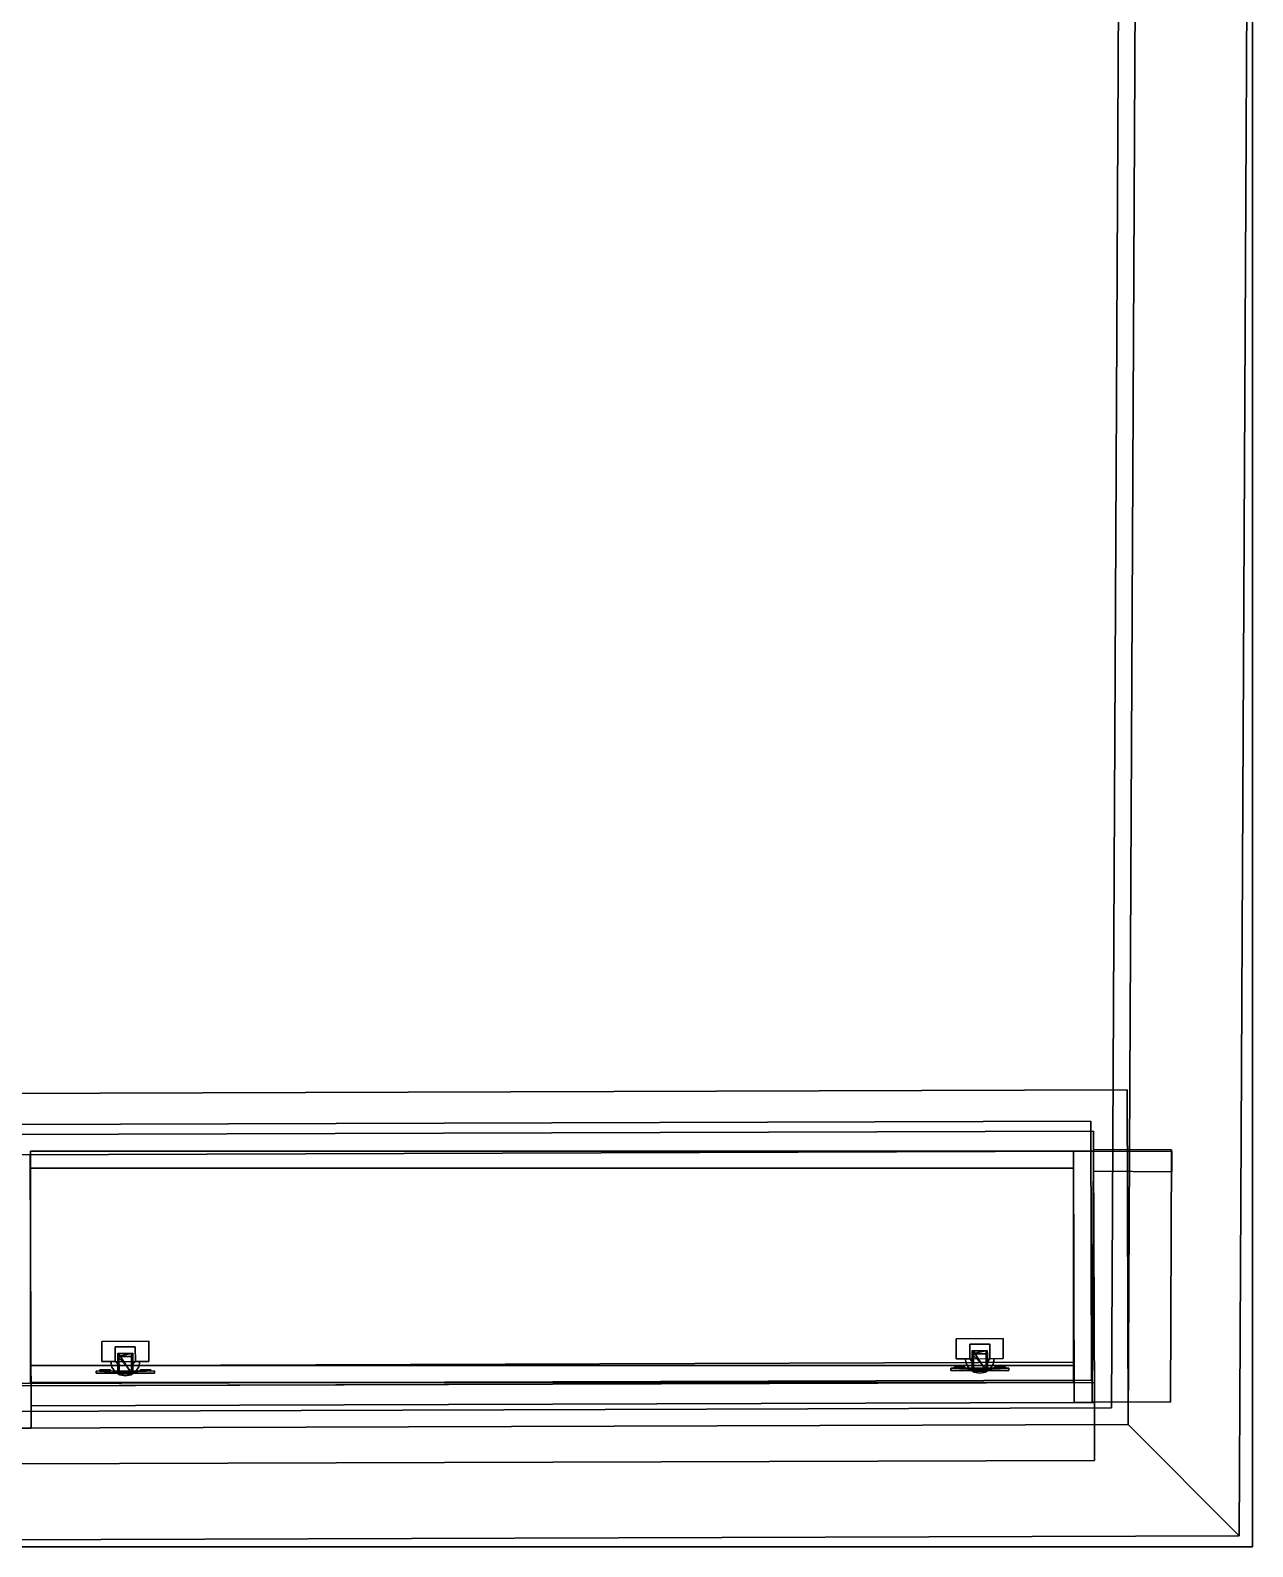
# Model space of a CAD drawing. Extents: x 0 to 2992, y -2739 to 0.
# Drawn here: x 1898 to 2992, y -2716 to -1358 of the extents above; entities that cross this region are included whole.
import ezdxf

# ---------------------------------------------------------------- set-up
doc = ezdxf.new("R2010")
doc.units = 0
for name, color, linetype in [('LAYER0', 7, 'CONTINUOUS'), ('LAYER10', 253, 'CONTINUOUS'), ('LAYER11', 45, 'CONTINUOUS'), ('LAYER2', 7, 'CONTINUOUS'), ('LAYER3', 45, 'CONTINUOUS'), ('LAYER368', 45, 'CONTINUOUS'), ('LAYER369', 45, 'CONTINUOUS'), ('LAYER370', 45, 'CONTINUOUS'), ('LAYER371', 45, 'CONTINUOUS'), ('LAYER372', 45, 'CONTINUOUS'), ('LAYER373', 7, 'CONTINUOUS'), ('LAYER374', 7, 'CONTINUOUS'), ('LAYER375', 7, 'CONTINUOUS'), ('LAYER4', 45, 'CONTINUOUS'), ('LAYER5', 45, 'CONTINUOUS'), ('LAYER6', 45, 'CONTINUOUS'), ('LAYER7', 28, 'CONTINUOUS'), ('LAYER8', 253, 'CONTINUOUS'), ('LAYER83', 7, 'CONTINUOUS'), ('LAYER87', 7, 'CONTINUOUS'), ('LAYER9', 28, 'CONTINUOUS')]:
    doc.layers.add(name, color=color, linetype=linetype)

msp = doc.modelspace()

# ---------------------------------------------------------------- linework, layer by layer
at = {"layer": 'LAYER0', "invisible_edges": 1}
for points in [[(2992.49, 0), (0, -2716.32), (0, 0), (2992.49, 0)], [(2992.49, -2716.32, 5), (0, 0, 5), (0, -2716.32, 5), (2992.49, -2716.32, 5)], [(0, 0, 5), (2992.49, -2716.32, 5), (2992.49, 0, 5), (0, 0, 5)], [(0, -2716.32), (2992.49, 0), (2992.49, -2716.32), (0, -2716.32)], [(2992.49, 0), (2992.49, -2716.32, 5), (2992.49, -2716.32), (2992.49, 0)], [(2992.49, -2716.32, 5), (2992.49, 0), (2992.49, 0, 5), (2992.49, -2716.32, 5)], [(2992.49, -2716.32, 5), (0, -2716.32), (2992.49, -2716.32), (2992.49, -2716.32, 5)], [(0, -2716.32), (2992.49, -2716.32, 5), (0, -2716.32, 5), (0, -2716.32)]]:
    msp.add_3dface(points, dxfattribs=at)
at = {"layer": 'LAYER10'}
for points in [[(2741.369, -2540.579, 791.8652), (2754.934, -2540.535, 791.8652), (2741.378, -2543.563, 772.4998), (2741.369, -2540.579, 791.8652)], [(2741.391, -2547.542, 791.8652), (2741.369, -2540.579, 791.8652), (2741.401, -2550.526, 772.4998), (2741.391, -2547.542, 791.8652)], [(2741.401, -2550.526, 772.4998), (2741.369, -2540.579, 791.8652), (2741.378, -2543.563, 772.4998), (2741.401, -2550.526, 772.4998)], [(2741.378, -2543.563, 772.4998), (2754.934, -2540.535, 791.8652), (2754.943, -2543.52, 772.4998), (2741.378, -2543.563, 772.4998)], [(2754.991, -2558.441, 720.4998), (2741.378, -2543.563, 720.4998), (2754.943, -2543.52, 720.4998), (2754.991, -2558.441, 720.4998)], [(2741.378, -2543.563, 772.4998), (2754.943, -2543.52, 772.4998), (2741.378, -2543.563, 720.4998), (2741.378, -2543.563, 772.4998)], [(2741.378, -2543.563, 720.4998), (2754.943, -2543.52, 772.4998), (2754.943, -2543.52, 720.4998), (2741.378, -2543.563, 720.4998)], [(2741.427, -2558.485, 772.4998), (2741.378, -2543.563, 772.4998), (2741.427, -2558.485, 720.4998), (2741.427, -2558.485, 772.4998)], [(2741.427, -2558.485, 720.4998), (2741.378, -2543.563, 772.4998), (2741.378, -2543.563, 720.4998), (2741.427, -2558.485, 720.4998)], [(2741.427, -2558.485, 720.4998), (2741.378, -2543.563, 720.4998), (2754.991, -2558.441, 720.4998), (2741.427, -2558.485, 720.4998)], [(2742.501, -2541.299, 791.4554), (2753.863, -2559.035, 797.4998), (2753.806, -2541.262, 791.4554), (2742.501, -2541.299, 791.4554)], [(2742.506, -2542.789, 789.0752), (2742.559, -2559.072, 797.4998), (2742.501, -2541.299, 791.4554), (2742.506, -2542.789, 789.0752)], [(2742.559, -2559.072, 797.4998), (2753.863, -2559.035, 797.4998), (2742.501, -2541.299, 791.4554), (2742.559, -2559.072, 797.4998)], [(2742.56, -2559.563, 796.9224), (2742.559, -2559.072, 797.4998), (2742.506, -2542.789, 789.0752), (2742.56, -2559.563, 796.9224)], [(2753.81, -2542.753, 789.0752), (2753.806, -2541.262, 791.4554), (2753.865, -2559.526, 796.9224), (2753.81, -2542.753, 789.0752)], [(2753.865, -2559.526, 796.9224), (2753.806, -2541.262, 791.4554), (2753.863, -2559.035, 797.4998), (2753.865, -2559.526, 796.9224)], [(2754.956, -2547.499, 791.8652), (2754.943, -2543.52, 772.4998), (2754.934, -2540.535, 791.8652), (2754.956, -2547.499, 791.8652)], [(2754.991, -2558.441, 720.4998), (2754.943, -2543.52, 720.4998), (2754.991, -2558.441, 772.4998), (2754.991, -2558.441, 720.4998)], [(2754.991, -2558.441, 772.4998), (2754.943, -2543.52, 720.4998), (2754.943, -2543.52, 772.4998), (2754.991, -2558.441, 772.4998)], [(2754.966, -2550.483, 772.4998), (2754.943, -2543.52, 772.4998), (2754.956, -2547.499, 791.8652), (2754.966, -2550.483, 772.4998)], [(2774.202, -2556.389, 740.4998), (2722.209, -2558.546, 740.4998), (2722.203, -2556.557, 740.4998), (2774.202, -2556.389, 740.4998)], [(2722.209, -2558.546, 755.4998), (2774.202, -2556.389, 755.4998), (2722.203, -2556.557, 755.4998), (2722.209, -2558.546, 755.4998)], [(2722.203, -2556.557, 755.4998), (2774.202, -2556.389, 755.4998), (2774.202, -2556.389, 740.4998), (2722.203, -2556.557, 755.4998)], [(2722.203, -2556.557, 755.4998), (2774.202, -2556.389, 740.4998), (2722.203, -2556.557, 740.4998), (2722.203, -2556.557, 755.4998)], [(2722.203, -2556.557, 740.4998), (2722.209, -2558.546, 740.4998), (2722.209, -2558.546, 755.4998), (2722.203, -2556.557, 740.4998)], [(2722.203, -2556.557, 740.4998), (2722.209, -2558.546, 755.4998), (2722.203, -2556.557, 755.4998), (2722.203, -2556.557, 740.4998)], [(2774.202, -2556.389, 740.4998), (2774.209, -2558.379, 740.4998), (2722.209, -2558.546, 740.4998), (2774.202, -2556.389, 740.4998)], [(2722.209, -2558.546, 755.4998), (2774.209, -2558.379, 755.4998), (2774.202, -2556.389, 755.4998), (2722.209, -2558.546, 755.4998)], [(2730.113, -2555.537, 752.2424), (2725.316, -2555.552, 747.9998), (2730.116, -2556.531, 752.2424), (2730.113, -2555.537, 752.2424)], [(2725.316, -2555.552, 747.9998), (2730.113, -2555.537, 743.7572), (2725.32, -2556.547, 747.9998), (2725.316, -2555.552, 747.9998)], [(2730.113, -2555.537, 752.2424), (2730.113, -2555.537, 743.7572), (2725.316, -2555.552, 747.9998), (2730.113, -2555.537, 752.2424)], [(2730.116, -2556.531, 752.2424), (2725.316, -2555.552, 747.9998), (2725.32, -2556.547, 747.9998), (2730.116, -2556.531, 752.2424)], [(2725.32, -2556.547, 747.9998), (2730.113, -2555.537, 743.7572), (2730.116, -2556.531, 743.7572), (2725.32, -2556.547, 747.9998)], [(2734.912, -2556.516, 747.9998), (2730.116, -2556.531, 743.7572), (2725.32, -2556.547, 747.9998), (2734.912, -2556.516, 747.9998)], [(2734.912, -2556.516, 747.9998), (2725.32, -2556.547, 747.9998), (2730.116, -2556.531, 752.2424), (2734.912, -2556.516, 747.9998)], [(2730.113, -2555.537, 743.7572), (2734.908, -2555.521, 747.9998), (2730.116, -2556.531, 743.7572), (2730.113, -2555.537, 743.7572)], [(2730.116, -2556.531, 752.2424), (2734.908, -2555.521, 747.9998), (2730.113, -2555.537, 752.2424), (2730.116, -2556.531, 752.2424)], [(2734.908, -2555.521, 747.9998), (2730.113, -2555.537, 743.7572), (2730.113, -2555.537, 752.2424), (2734.908, -2555.521, 747.9998)], [(2730.116, -2556.531, 743.7572), (2734.908, -2555.521, 747.9998), (2734.912, -2556.516, 747.9998), (2730.116, -2556.531, 743.7572)], [(2734.912, -2556.516, 747.9998), (2734.908, -2555.521, 747.9998), (2730.116, -2556.531, 752.2424), (2734.912, -2556.516, 747.9998)], [(2766.286, -2555.42, 752.2424), (2761.49, -2555.436, 747.9998), (2766.29, -2556.415, 752.2424), (2766.286, -2555.42, 752.2424)], [(2761.49, -2555.436, 747.9998), (2766.286, -2555.42, 743.7572), (2761.493, -2556.43, 747.9998), (2761.49, -2555.436, 747.9998)], [(2766.286, -2555.42, 752.2424), (2766.286, -2555.42, 743.7572), (2761.49, -2555.436, 747.9998), (2766.286, -2555.42, 752.2424)], [(2766.29, -2556.415, 752.2424), (2761.49, -2555.436, 747.9998), (2761.493, -2556.43, 747.9998), (2766.29, -2556.415, 752.2424)], [(2761.493, -2556.43, 747.9998), (2766.286, -2555.42, 743.7572), (2766.29, -2556.415, 743.7572), (2761.493, -2556.43, 747.9998)], [(2771.085, -2556.399, 747.9998), (2766.29, -2556.415, 743.7572), (2761.493, -2556.43, 747.9998), (2771.085, -2556.399, 747.9998)], [(2771.085, -2556.399, 747.9998), (2761.493, -2556.43, 747.9998), (2766.29, -2556.415, 752.2424), (2771.085, -2556.399, 747.9998)], [(2766.286, -2555.42, 743.7572), (2771.082, -2555.405, 747.9998), (2766.29, -2556.415, 743.7572), (2766.286, -2555.42, 743.7572)], [(2766.29, -2556.415, 752.2424), (2771.082, -2555.405, 747.9998), (2766.286, -2555.42, 752.2424), (2766.29, -2556.415, 752.2424)], [(2771.082, -2555.405, 747.9998), (2766.286, -2555.42, 743.7572), (2766.286, -2555.42, 752.2424), (2771.082, -2555.405, 747.9998)], [(2766.29, -2556.415, 743.7572), (2771.082, -2555.405, 747.9998), (2771.085, -2556.399, 747.9998), (2766.29, -2556.415, 743.7572)], [(2771.085, -2556.399, 747.9998), (2771.082, -2555.405, 747.9998), (2766.29, -2556.415, 752.2424), (2771.085, -2556.399, 747.9998)], [(2774.202, -2556.389, 755.4998), (2774.209, -2558.379, 755.4998), (2774.209, -2558.379, 740.4998), (2774.202, -2556.389, 755.4998)], [(2774.202, -2556.389, 755.4998), (2774.209, -2558.379, 740.4998), (2774.202, -2556.389, 740.4998), (2774.202, -2556.389, 755.4998)]]:
    msp.add_3dface(points, dxfattribs=at)
at = {"layer": 'LAYER11', "invisible_edges": 1}
for points in [[(2880.018, -2307.037, 2005), (929.9952, -2613.324, 2005), (929.0281, -2313.326, 2005), (2880.018, -2307.037, 2005)], [(929.0281, -2313.326, 2030), (2880.018, -2307.037, 2005), (929.0281, -2313.326, 2005), (929.0281, -2313.326, 2030)], [(2880.018, -2307.037, 2005), (929.0281, -2313.326, 2030), (2880.018, -2307.037, 2030), (2880.018, -2307.037, 2005)], [(929.0281, -2313.326, 2030), (2880.985, -2607.035, 2030), (2880.018, -2307.037, 2030), (929.0281, -2313.326, 2030)], [(929.9952, -2613.324, 2005), (2880.018, -2307.037, 2005), (2880.985, -2607.035, 2005), (929.9952, -2613.324, 2005)], [(2880.985, -2607.035, 2030), (2880.018, -2307.037, 2005), (2880.018, -2307.037, 2030), (2880.985, -2607.035, 2030)], [(2880.018, -2307.037, 2005), (2880.985, -2607.035, 2030), (2880.985, -2607.035, 2005), (2880.018, -2307.037, 2005)], [(2880.985, -2607.035, 2030), (929.0281, -2313.326, 2030), (929.9952, -2613.324, 2030), (2880.985, -2607.035, 2030)], [(2880.985, -2607.035, 2030), (929.9952, -2613.324, 2005), (2880.985, -2607.035, 2005), (2880.985, -2607.035, 2030)], [(929.9952, -2613.324, 2005), (2880.985, -2607.035, 2030), (929.9952, -2613.324, 2030), (929.9952, -2613.324, 2005)]]:
    msp.add_3dface(points, dxfattribs=at)
at = {"layer": 'LAYER2'}
for points, invisible_edges in [([(2880.99, -2607.03, 2598), (930, -2613.32, 2156), (100, -2616, 2598), (2880.99, -2607.03, 2598)], 3), ([(2880.99, -2607.03, 5), (930.32, -2713.32, 5), (929.99, -2613.323, 5), (2880.99, -2607.03, 5)], 1), ([(2880.99, -2607.03, 5), (930, -2613.32, 2156), (2880.99, -2607.03, 2598), (2880.99, -2607.03, 5)], 3), ([(930, -2613.32, 2156), (2880.99, -2607.03, 5), (930, -2613.32, 5), (930, -2613.32, 2156)], 1), ([(2980.5, -2706.71, 5), (930.32, -2713.32, 5), (2880.99, -2607.03, 5), (2980.5, -2706.71, 5)], 3), ([(2880.99, -2607.04, 5), (2980.5, -2706.71, 2598), (2980.5, -2706.71, 5), (2880.99, -2607.04, 5)], 1), ([(2980.5, -2706.71, 2598), (2880.99, -2607.04, 5), (2880.99, -2607.04, 2598), (2980.5, -2706.71, 2598)], 1), ([(0, -2716.32, 2598), (100.32, -2716, 2156), (2980.5, -2706.71, 2598), (0, -2716.32, 2598)], 3), ([(930.32, -2713.32, 2156), (2980.5, -2706.71, 2598), (100.32, -2716, 2156), (930.32, -2713.32, 2156)], 3), ([(930.32, -2713.32, 5), (2980.5, -2706.71, 2598), (930.32, -2713.32, 2156), (930.32, -2713.32, 5)], 3), ([(2980.5, -2706.71, 2598), (930.32, -2713.32, 5), (2980.5, -2706.71, 5), (2980.5, -2706.71, 2598)], 1)]:
    msp.add_3dface(points, dxfattribs=dict(at, invisible_edges=invisible_edges))
at = {"layer": 'LAYER3', "invisible_edges": 1}
for points in [[(2832.744, -2569.19, 5), (1898.807, -2590.202, 5), (1898.749, -2572.202, 5), (2832.744, -2569.19, 5)], [(1898.749, -2572.202, 784.9999), (2832.802, -2587.19, 784.9999), (2832.744, -2569.19, 784.9999), (1898.749, -2572.202, 784.9999)], [(1898.749, -2572.202, 784.9999), (2832.744, -2569.19, 5), (1898.749, -2572.202, 5), (1898.749, -2572.202, 784.9999)], [(2832.744, -2569.19, 5), (1898.749, -2572.202, 784.9999), (2832.744, -2569.19, 784.9999), (2832.744, -2569.19, 5)], [(1898.749, -2572.202, 784.9999), (1898.807, -2590.202, 5), (1898.807, -2590.202, 784.9999), (1898.749, -2572.202, 784.9999)], [(1898.807, -2590.202, 5), (1898.749, -2572.202, 784.9999), (1898.749, -2572.202, 5), (1898.807, -2590.202, 5)], [(2832.802, -2587.19, 784.9999), (1898.749, -2572.202, 784.9999), (1898.807, -2590.202, 784.9999), (2832.802, -2587.19, 784.9999)], [(1898.807, -2590.202, 5), (2832.744, -2569.19, 5), (2832.802, -2587.19, 5), (1898.807, -2590.202, 5)], [(2832.744, -2569.19, 5), (2832.802, -2587.19, 784.9999), (2832.802, -2587.19, 5), (2832.744, -2569.19, 5)], [(2832.802, -2587.19, 784.9999), (2832.744, -2569.19, 5), (2832.744, -2569.19, 784.9999), (2832.802, -2587.19, 784.9999)], [(2832.802, -2587.19, 784.9999), (1898.807, -2590.202, 5), (2832.802, -2587.19, 5), (2832.802, -2587.19, 784.9999)], [(1898.807, -2590.202, 5), (2832.802, -2587.19, 784.9999), (1898.807, -2590.202, 784.9999), (1898.807, -2590.202, 5)]]:
    msp.add_3dface(points, dxfattribs=at)
at = {"layer": 'LAYER368', "invisible_edges": 1}
for points in [[(2850.018, -2344.134, 5), (1880.081, -2365.26, 5), (1880.023, -2347.26, 5), (2850.018, -2344.134, 5)], [(1880.023, -2347.26, 785), (2850.076, -2362.134, 785), (2850.018, -2344.134, 785), (1880.023, -2347.26, 785)], [(1880.023, -2347.26, 785), (2850.018, -2344.134, 5), (1880.023, -2347.26, 5), (1880.023, -2347.26, 785)], [(2850.018, -2344.134, 5), (1880.023, -2347.26, 785), (2850.018, -2344.134, 785), (2850.018, -2344.134, 5)], [(2850.076, -2362.134, 785), (1880.023, -2347.26, 785), (1880.081, -2365.26, 785), (2850.076, -2362.134, 785)], [(1880.081, -2365.26, 5), (2850.018, -2344.134, 5), (2850.076, -2362.134, 5), (1880.081, -2365.26, 5)], [(2850.018, -2344.134, 5), (2850.076, -2362.134, 785), (2850.076, -2362.134, 5), (2850.018, -2344.134, 5)], [(2850.076, -2362.134, 785), (2850.018, -2344.134, 5), (2850.018, -2344.134, 785), (2850.076, -2362.134, 785)], [(2850.076, -2362.134, 785), (1880.081, -2365.26, 5), (2850.076, -2362.134, 5), (2850.076, -2362.134, 785)], [(1880.081, -2365.26, 5), (2850.076, -2362.134, 785), (1880.081, -2365.26, 785), (1880.081, -2365.26, 5)]]:
    msp.add_3dface(points, dxfattribs=at)
at = {"layer": 'LAYER369', "invisible_edges": 1}
for points in [[(1898.871, -2610.201, 5.0001), (1880.081, -2365.26, 5.0002), (1898.081, -2365.202, 5.0002), (1898.871, -2610.201, 5.0001)], [(1880.081, -2365.26, 5.0002), (1898.871, -2610.201, 5.0001), (1880.871, -2610.259, 5.0001), (1880.081, -2365.26, 5.0002)], [(1898.081, -2365.203, 785.0001), (1880.871, -2610.26, 785.0001), (1898.871, -2610.201, 785.0001), (1898.081, -2365.203, 785.0001)], [(1898.081, -2365.203, 785.0001), (1898.871, -2610.201, 5.0001), (1898.081, -2365.202, 5.0002), (1898.081, -2365.203, 785.0001)], [(1898.871, -2610.201, 5.0001), (1898.081, -2365.203, 785.0001), (1898.871, -2610.201, 785.0001), (1898.871, -2610.201, 5.0001)], [(1880.871, -2610.26, 785.0001), (1898.871, -2610.201, 5.0001), (1898.871, -2610.201, 785.0001), (1880.871, -2610.26, 785.0001)], [(1898.871, -2610.201, 5.0001), (1880.871, -2610.26, 785.0001), (1880.871, -2610.259, 5.0001), (1898.871, -2610.201, 5.0001)]]:
    msp.add_3dface(points, dxfattribs=at)
at = {"layer": 'LAYER370', "invisible_edges": 1}
for points in [[(2850.801, -2587.132, 5.0001), (2832.076, -2362.191, 5.0002), (2850.076, -2362.134, 5.0002), (2850.801, -2587.132, 5.0001)], [(2832.801, -2587.191, 785.0001), (2850.076, -2362.134, 785.0001), (2832.076, -2362.192, 785.0001), (2832.801, -2587.191, 785.0001)], [(2832.076, -2362.191, 5.0002), (2850.076, -2362.134, 785.0001), (2850.076, -2362.134, 5.0002), (2832.076, -2362.191, 5.0002)], [(2850.076, -2362.134, 785.0001), (2832.076, -2362.191, 5.0002), (2832.076, -2362.192, 785.0001), (2850.076, -2362.134, 785.0001)], [(2832.076, -2362.191, 5.0002), (2850.801, -2587.132, 5.0001), (2832.801, -2587.19, 5.0001), (2832.076, -2362.191, 5.0002)], [(2832.801, -2587.191, 785.0001), (2832.076, -2362.191, 5.0002), (2832.801, -2587.19, 5.0001), (2832.801, -2587.191, 785.0001)], [(2832.076, -2362.191, 5.0002), (2832.801, -2587.191, 785.0001), (2832.076, -2362.192, 785.0001), (2832.076, -2362.191, 5.0002)], [(2850.076, -2362.134, 785.0001), (2832.801, -2587.191, 785.0001), (2850.801, -2587.133, 785.0001), (2850.076, -2362.134, 785.0001)], [(2850.076, -2362.134, 785.0001), (2850.801, -2587.132, 5.0001), (2850.076, -2362.134, 5.0002), (2850.076, -2362.134, 785.0001)], [(2850.801, -2587.132, 5.0001), (2850.076, -2362.134, 785.0001), (2850.801, -2587.133, 785.0001), (2850.801, -2587.132, 5.0001)], [(2832.801, -2587.191, 785.0001), (2850.801, -2587.132, 5.0001), (2850.801, -2587.133, 785.0001), (2832.801, -2587.191, 785.0001)], [(2850.801, -2587.132, 5.0001), (2832.801, -2587.191, 785.0001), (2832.801, -2587.19, 5.0001), (2850.801, -2587.132, 5.0001)]]:
    msp.add_3dface(points, dxfattribs=at)
at = {"layer": 'LAYER371', "invisible_edges": 1}
for points in [[(2920.075, -2362.476, 5.0002), (2849.988, -2380.133, 5.0002), (2850.076, -2362.134, 5.0002), (2920.075, -2362.476, 5.0002)], [(2919.987, -2380.476, 767.0002), (2850.076, -2362.134, 767.0002), (2849.988, -2380.133, 767.0002), (2919.987, -2380.476, 767.0002)], [(2849.988, -2380.133, 5.0002), (2850.076, -2362.134, 767.0002), (2850.076, -2362.134, 5.0002), (2849.988, -2380.133, 5.0002)], [(2850.076, -2362.134, 767.0002), (2849.988, -2380.133, 5.0002), (2849.988, -2380.133, 767.0002), (2850.076, -2362.134, 767.0002)], [(2849.988, -2380.133, 5.0002), (2920.075, -2362.476, 5.0002), (2919.987, -2380.476, 5.0002), (2849.988, -2380.133, 5.0002)], [(2850.076, -2362.134, 767.0002), (2920.075, -2362.476, 5.0002), (2850.076, -2362.134, 5.0002), (2850.076, -2362.134, 767.0002)], [(2920.075, -2362.476, 5.0002), (2850.076, -2362.134, 767.0002), (2920.075, -2362.476, 767.0002), (2920.075, -2362.476, 5.0002)], [(2850.076, -2362.134, 767.0002), (2919.987, -2380.476, 767.0002), (2920.075, -2362.476, 767.0002), (2850.076, -2362.134, 767.0002)], [(2919.987, -2380.476, 767.0002), (2920.075, -2362.476, 5.0002), (2920.075, -2362.476, 767.0002), (2919.987, -2380.476, 767.0002)], [(2920.075, -2362.476, 5.0002), (2919.987, -2380.476, 767.0002), (2919.987, -2380.476, 5.0002), (2920.075, -2362.476, 5.0002)], [(2919.987, -2380.476, 767.0002), (2849.988, -2380.133, 5.0002), (2919.987, -2380.476, 5.0002), (2919.987, -2380.476, 767.0002)], [(2849.988, -2380.133, 5.0002), (2919.987, -2380.476, 767.0002), (2849.988, -2380.133, 767.0002), (2849.988, -2380.133, 5.0002)]]:
    msp.add_3dface(points, dxfattribs=at)
at = {"layer": 'LAYER372', "invisible_edges": 1}
for points in [[(2849.919, -2360.513, 767.0003), (2918.811, -2586.913, 767.0003), (2848.812, -2586.57, 767.0003), (2849.919, -2360.513, 767.0003)], [(2848.812, -2586.57, 785.0003), (2849.919, -2360.513, 767.0003), (2848.812, -2586.57, 767.0003), (2848.812, -2586.57, 785.0003)], [(2849.919, -2360.513, 767.0003), (2848.812, -2586.57, 785.0003), (2849.919, -2360.513, 785.0003), (2849.919, -2360.513, 767.0003)], [(2848.812, -2586.57, 785.0003), (2919.918, -2360.856, 785.0003), (2849.919, -2360.513, 785.0003), (2848.812, -2586.57, 785.0003)], [(2919.918, -2360.856, 785.0003), (2848.812, -2586.57, 785.0003), (2918.811, -2586.913, 785.0003), (2919.918, -2360.856, 785.0003)], [(2918.811, -2586.913, 767.0003), (2849.919, -2360.513, 767.0003), (2919.918, -2360.856, 767.0003), (2918.811, -2586.913, 767.0003)], [(2849.919, -2360.513, 767.0003), (2919.918, -2360.856, 785.0003), (2919.918, -2360.856, 767.0003), (2849.919, -2360.513, 767.0003)], [(2919.918, -2360.856, 785.0003), (2849.919, -2360.513, 767.0003), (2849.919, -2360.513, 785.0003), (2919.918, -2360.856, 785.0003)], [(2919.918, -2360.856, 785.0003), (2918.811, -2586.913, 767.0003), (2919.918, -2360.856, 767.0003), (2919.918, -2360.856, 785.0003)], [(2918.811, -2586.913, 767.0003), (2919.918, -2360.856, 785.0003), (2918.811, -2586.913, 785.0003), (2918.811, -2586.913, 767.0003)], [(2848.812, -2586.57, 785.0003), (2918.811, -2586.913, 767.0003), (2918.811, -2586.913, 785.0003), (2848.812, -2586.57, 785.0003)], [(2918.811, -2586.913, 767.0003), (2848.812, -2586.57, 785.0003), (2848.812, -2586.57, 767.0003), (2918.811, -2586.913, 767.0003)]]:
    msp.add_3dface(points, dxfattribs=at)
at = {"layer": 'LAYER373', "invisible_edges": 1}
for points in [[(1898.191, -2569.192, 75), (2832.191, -2362.192, 75), (2832.191, -2569.192, 75), (1898.191, -2569.192, 75)], [(2832.191, -2362.192, 75), (1898.191, -2569.192, 75), (1898.191, -2362.192, 75), (2832.191, -2362.192, 75)], [(1898.191, -2362.192, 93), (2832.191, -2362.192, 75), (1898.191, -2362.192, 75), (1898.191, -2362.192, 93)], [(2832.191, -2362.192, 75), (1898.191, -2362.192, 93), (2832.191, -2362.192, 93), (2832.191, -2362.192, 75)], [(1898.191, -2569.192, 75), (1898.191, -2362.192, 93), (1898.191, -2362.192, 75), (1898.191, -2569.192, 75)], [(1898.191, -2362.192, 93), (1898.191, -2569.192, 75), (1898.191, -2569.192, 93), (1898.191, -2362.192, 93)], [(1898.191, -2362.192, 93), (2832.191, -2569.192, 93), (2832.191, -2362.192, 93), (1898.191, -2362.192, 93)], [(2832.191, -2569.192, 93), (1898.191, -2362.192, 93), (1898.191, -2569.192, 93), (2832.191, -2569.192, 93)], [(2832.191, -2569.192, 93), (2832.191, -2362.192, 75), (2832.191, -2362.192, 93), (2832.191, -2569.192, 93)], [(2832.191, -2362.192, 75), (2832.191, -2569.192, 93), (2832.191, -2569.192, 75), (2832.191, -2362.192, 75)], [(2832.191, -2569.192, 93), (1898.191, -2569.192, 75), (2832.191, -2569.192, 75), (2832.191, -2569.192, 93)], [(1898.191, -2569.192, 75), (2832.191, -2569.192, 93), (1898.191, -2569.192, 93), (1898.191, -2569.192, 75)]]:
    msp.add_3dface(points, dxfattribs=at)
at = {"layer": 'LAYER374', "invisible_edges": 1}
for points in [[(2832.172, -2362.192, 75), (1898.212, -2362.192, 5), (1898.212, -2362.192, 75), (2832.172, -2362.192, 75)], [(1898.212, -2362.192, 5), (2832.172, -2362.192, 75), (2832.172, -2362.192, 5), (1898.212, -2362.192, 5)], [(1898.212, -2377.192, 75), (1898.212, -2362.192, 5), (1898.212, -2377.192, 5), (1898.212, -2377.192, 75)], [(1898.212, -2362.192, 5), (1898.212, -2377.192, 75), (1898.212, -2362.192, 75), (1898.212, -2362.192, 5)], [(2832.172, -2377.192, 5), (1898.212, -2362.192, 5), (2832.172, -2362.192, 5), (2832.172, -2377.192, 5)], [(1898.212, -2362.192, 5), (2832.172, -2377.192, 5), (1898.212, -2377.192, 5), (1898.212, -2362.192, 5)], [(1898.212, -2377.192, 75), (2832.172, -2362.192, 75), (1898.212, -2362.192, 75), (1898.212, -2377.192, 75)], [(2832.172, -2362.192, 75), (1898.212, -2377.192, 75), (2832.172, -2377.192, 75), (2832.172, -2362.192, 75)], [(2832.172, -2362.192, 75), (2832.172, -2377.192, 5), (2832.172, -2362.192, 5), (2832.172, -2362.192, 75)], [(2832.172, -2377.192, 5), (2832.172, -2362.192, 75), (2832.172, -2377.192, 75), (2832.172, -2377.192, 5)], [(2832.172, -2377.192, 5), (1898.212, -2377.192, 75), (1898.212, -2377.192, 5), (2832.172, -2377.192, 5)], [(1898.212, -2377.192, 75), (2832.172, -2377.192, 5), (2832.172, -2377.192, 75), (1898.212, -2377.192, 75)]]:
    msp.add_3dface(points, dxfattribs=at)
at = {"layer": 'LAYER375', "invisible_edges": 1}
for points in [[(2832.172, -2554.192, 75), (1898.212, -2554.192, 5), (1898.212, -2554.192, 75), (2832.172, -2554.192, 75)], [(1898.212, -2554.192, 5), (2832.172, -2554.192, 75), (2832.172, -2554.192, 5), (1898.212, -2554.192, 5)], [(1898.212, -2569.192, 75), (1898.212, -2554.192, 5), (1898.212, -2569.192, 5), (1898.212, -2569.192, 75)], [(1898.212, -2554.192, 5), (1898.212, -2569.192, 75), (1898.212, -2554.192, 75), (1898.212, -2554.192, 5)], [(2832.172, -2569.192, 5), (1898.212, -2554.192, 5), (2832.172, -2554.192, 5), (2832.172, -2569.192, 5)], [(1898.212, -2554.192, 5), (2832.172, -2569.192, 5), (1898.212, -2569.192, 5), (1898.212, -2554.192, 5)], [(1898.212, -2569.192, 75), (2832.172, -2554.192, 75), (1898.212, -2554.192, 75), (1898.212, -2569.192, 75)], [(2832.172, -2554.192, 75), (1898.212, -2569.192, 75), (2832.172, -2569.192, 75), (2832.172, -2554.192, 75)], [(2832.172, -2554.192, 75), (2832.172, -2569.192, 5), (2832.172, -2554.192, 5), (2832.172, -2554.192, 75)], [(2832.172, -2569.192, 5), (2832.172, -2554.192, 75), (2832.172, -2569.192, 75), (2832.172, -2569.192, 5)], [(2832.172, -2569.192, 5), (1898.212, -2569.192, 75), (1898.212, -2569.192, 5), (2832.172, -2569.192, 5)], [(1898.212, -2569.192, 75), (2832.172, -2569.192, 5), (2832.172, -2569.192, 75), (1898.212, -2569.192, 75)]]:
    msp.add_3dface(points, dxfattribs=at)
at = {"layer": 'LAYER4', "invisible_edges": 1}
for points in [[(1898.691, -2554.202, 714.9999), (2832.686, -2551.192, 784.9999), (2832.686, -2551.192, 714.9999), (1898.691, -2554.202, 714.9999)], [(2832.686, -2551.192, 784.9999), (1898.691, -2554.202, 714.9999), (1898.691, -2554.202, 784.9999), (2832.686, -2551.192, 784.9999)], [(1898.749, -2572.202, 784.9999), (2832.686, -2551.192, 784.9999), (1898.691, -2554.202, 784.9999), (1898.749, -2572.202, 784.9999)], [(2832.744, -2569.191, 714.9999), (1898.691, -2554.202, 714.9999), (2832.686, -2551.192, 714.9999), (2832.744, -2569.191, 714.9999)], [(2832.686, -2551.192, 784.9999), (1898.749, -2572.202, 784.9999), (2832.744, -2569.191, 784.9999), (2832.686, -2551.192, 784.9999)], [(2832.744, -2569.191, 714.9999), (2832.686, -2551.192, 784.9999), (2832.744, -2569.191, 784.9999), (2832.744, -2569.191, 714.9999)], [(2832.686, -2551.192, 784.9999), (2832.744, -2569.191, 714.9999), (2832.686, -2551.192, 714.9999), (2832.686, -2551.192, 784.9999)], [(1898.691, -2554.202, 714.9999), (1898.749, -2572.202, 784.9999), (1898.691, -2554.202, 784.9999), (1898.691, -2554.202, 714.9999)], [(1898.749, -2572.202, 784.9999), (1898.691, -2554.202, 714.9999), (1898.749, -2572.202, 714.9999), (1898.749, -2572.202, 784.9999)], [(1898.691, -2554.202, 714.9999), (2832.744, -2569.191, 714.9999), (1898.749, -2572.202, 714.9999), (1898.691, -2554.202, 714.9999)], [(1898.749, -2572.202, 784.9999), (2832.744, -2569.191, 714.9999), (2832.744, -2569.191, 784.9999), (1898.749, -2572.202, 784.9999)], [(2832.744, -2569.191, 714.9999), (1898.749, -2572.202, 784.9999), (1898.749, -2572.202, 714.9999), (2832.744, -2569.191, 714.9999)]]:
    msp.add_3dface(points, dxfattribs=at)
at = {"layer": 'LAYER5', "invisible_edges": 1}
for points in [[(2850.743, -2569.132, 784.9999), (1880.974, -2642.259, 784.9999), (1880.748, -2572.26, 784.9999), (2850.743, -2569.132, 784.9999)], [(1880.748, -2572.26, 802.9999), (2850.743, -2569.132, 784.9999), (1880.748, -2572.26, 784.9999), (1880.748, -2572.26, 802.9999)], [(2850.743, -2569.132, 784.9999), (1880.748, -2572.26, 802.9999), (2850.743, -2569.132, 802.9999), (2850.743, -2569.132, 784.9999)], [(1880.748, -2572.26, 802.9999), (2850.969, -2639.132, 802.9999), (2850.743, -2569.132, 802.9999), (1880.748, -2572.26, 802.9999)], [(2850.969, -2639.132, 802.9999), (1880.748, -2572.26, 802.9999), (1880.974, -2642.259, 802.9999), (2850.969, -2639.132, 802.9999)], [(1880.974, -2642.259, 784.9999), (2850.743, -2569.132, 784.9999), (2850.969, -2639.132, 784.9999), (1880.974, -2642.259, 784.9999)], [(2850.969, -2639.132, 802.9999), (2850.743, -2569.132, 784.9999), (2850.743, -2569.132, 802.9999), (2850.969, -2639.132, 802.9999)], [(2850.743, -2569.132, 784.9999), (2850.969, -2639.132, 802.9999), (2850.969, -2639.132, 784.9999), (2850.743, -2569.132, 784.9999)], [(2850.969, -2639.132, 802.9999), (1880.974, -2642.259, 784.9999), (2850.969, -2639.132, 784.9999), (2850.969, -2639.132, 802.9999)], [(1880.974, -2642.259, 784.9999), (2850.969, -2639.132, 802.9999), (1880.974, -2642.259, 802.9999), (1880.974, -2642.259, 784.9999)]]:
    msp.add_3dface(points, dxfattribs=at)
at = {"layer": 'LAYER6', "invisible_edges": 1}
for points in [[(2847.489, -2335.142, 784.9998), (1883.242, -2570.252, 784.9998), (1882.494, -2338.253, 784.9998), (2847.489, -2335.142, 784.9998)], [(1882.494, -2338.253, 802.9998), (2847.489, -2335.142, 784.9998), (1882.494, -2338.253, 784.9998), (1882.494, -2338.253, 802.9998)], [(2847.489, -2335.142, 784.9998), (1882.494, -2338.253, 802.9998), (2847.489, -2335.142, 802.9998), (2847.489, -2335.142, 784.9998)], [(1882.494, -2338.253, 802.9998), (2848.237, -2567.141, 802.9998), (2847.489, -2335.142, 802.9998), (1882.494, -2338.253, 802.9998)], [(1883.242, -2570.252, 784.9998), (2847.489, -2335.142, 784.9998), (2848.237, -2567.141, 784.9998), (1883.242, -2570.252, 784.9998)], [(2847.489, -2335.142, 784.9998), (2848.237, -2567.141, 802.9998), (2848.237, -2567.141, 784.9998), (2847.489, -2335.142, 784.9998)], [(2848.237, -2567.141, 802.9998), (2847.489, -2335.142, 784.9998), (2847.489, -2335.142, 802.9998), (2848.237, -2567.141, 802.9998)], [(2848.237, -2567.141, 802.9998), (1882.494, -2338.253, 802.9998), (1883.242, -2570.252, 802.9998), (2848.237, -2567.141, 802.9998)], [(2848.237, -2567.141, 802.9998), (1883.242, -2570.252, 784.9998), (2848.237, -2567.141, 784.9998), (2848.237, -2567.141, 802.9998)], [(1883.242, -2570.252, 784.9998), (2848.237, -2567.141, 802.9998), (1883.242, -2570.252, 802.9998), (1883.242, -2570.252, 784.9998)]]:
    msp.add_3dface(points, dxfattribs=at)
at = {"layer": 'LAYER7'}
for points, invisible_edges in [([(2004.121, -2532.362, 783.9998), (1962.121, -2532.497, 783.9998), (1974.137, -2537.458, 783.9998), (1992.137, -2537.4, 783.9998)], 10), ([(1962.121, -2532.497, 783.9998), (1974.137, -2537.458, 783.9998), (1974.179, -2550.458, 783.9998), (1962.179, -2550.497, 783.9998)], 1), ([(1992.179, -2550.4, 784.4998), (1974.179, -2550.458, 784.4998), (1974.137, -2537.458, 784.4998), (1992.137, -2537.4, 784.4998)], 1), ([(2004.121, -2532.362, 783.9998), (1992.137, -2537.4, 783.9998), (1992.179, -2550.4, 783.9998), (2004.179, -2550.362, 783.9998)], 1), ([(1970.179, -2550.471, 784.7498), (1971.185, -2555.443, 784.7498), (1977.692, -2554.447, 784.7498), (1974.179, -2550.458, 784.7498)], 2), ([(1988.509, -2554.622, 784.4998), (1977.692, -2554.447, 784.4998), (1974.179, -2550.458, 784.4998), (1992.179, -2550.4, 784.4998)], 5), ([(1995.205, -2555.365, 784.7498), (1996.179, -2550.387, 784.7498), (1992.179, -2550.4, 784.7498), (1988.692, -2554.412, 784.7498)], 8), ([(1971.185, -2555.443, 784.7498), (1974.016, -2559.651, 784.7498), (1977.703, -2557.947, 784.7498), (1977.692, -2554.447, 784.7498)], 10), ([(1974.016, -2559.651, 784.7498), (1978.243, -2562.456, 784.7498), (1977.715, -2561.447, 784.7498), (1977.703, -2557.947, 784.7498)], 10), ([(1988.714, -2561.411, 784.4998), (1977.715, -2561.447, 784.4998), (1977.692, -2554.447, 784.4998), (1988.509, -2554.622, 784.4998)], 4), ([(1978.243, -2562.456, 784.7498), (1983.221, -2563.429, 784.7498), (1983.215, -2561.429, 784.7498), (1977.715, -2561.447, 784.7498)], 10), ([(1983.221, -2563.429, 784.7498), (1988.193, -2562.424, 784.7498), (1988.714, -2561.411, 784.7498), (1983.215, -2561.429, 784.7498)], 10), ([(1988.193, -2562.424, 784.7498), (1992.401, -2559.592, 784.7498), (1988.703, -2557.911, 784.7498), (1988.714, -2561.411, 784.7498)], 10), ([(1992.401, -2559.592, 784.7498), (1995.205, -2555.365, 784.7498), (1988.692, -2554.412, 784.7498), (1988.703, -2557.911, 784.7498)], 10)]:
    msp.add_3dface(points, dxfattribs=dict(at, invisible_edges=invisible_edges))
for points in [[(1962.121, -2532.497, 784.9998), (2004.121, -2532.362, 784.9998), (2004.121, -2532.362, 783.9998), (1962.121, -2532.497, 783.9998)], [(1962.121, -2532.497, 784.9998), (1962.179, -2550.497, 784.9998), (2004.179, -2550.362, 784.9998), (2004.121, -2532.362, 784.9998)], [(1962.121, -2532.497, 783.9998), (1962.179, -2550.497, 783.9998), (1962.179, -2550.497, 783.9998), (1962.121, -2532.497, 783.9998)], [(1962.179, -2550.497, 783.9998), (1962.179, -2550.497, 784.9998), (1962.121, -2532.497, 784.9998), (1962.121, -2532.497, 783.9998)], [(1974.137, -2537.458, 784.9998), (1992.137, -2537.4, 784.9998), (1974.137, -2537.458, 784.9998)], [(1974.137, -2537.458, 783.9998), (1974.137, -2537.458, 784.9998), (1992.137, -2537.4, 784.9998), (1992.137, -2537.4, 783.9998)], [(1974.137, -2537.458, 783.9998), (1974.137, -2537.458, 784.9998), (1974.179, -2550.458, 784.9998), (1974.179, -2550.458, 783.9998)], [(1992.137, -2537.4, 783.9998), (1992.137, -2537.4, 784.9998), (1992.179, -2550.4, 784.9998), (1992.179, -2550.4, 783.9998)], [(2004.121, -2532.362, 783.9998), (2004.121, -2532.362, 784.9998), (2004.121, -2532.362, 783.9998)], [(2004.121, -2532.362, 783.9998), (2004.179, -2550.362, 783.9998), (2004.179, -2550.362, 783.9998), (2004.121, -2532.362, 783.9998)], [(2004.179, -2550.362, 783.9998), (2004.179, -2550.362, 784.9998), (2004.121, -2532.362, 784.9998), (2004.121, -2532.362, 783.9998)], [(1974.179, -2550.458, 784.9998), (1962.179, -2550.497, 784.9998), (1974.179, -2550.458, 784.9998)], [(1974.179, -2550.458, 783.9998), (1974.179, -2550.458, 784.9998), (1962.179, -2550.497, 784.9998), (1962.179, -2550.497, 783.9998)], [(1992.179, -2550.4, 784.9998), (2004.179, -2550.362, 784.9998), (1992.179, -2550.4, 784.9998)], [(1992.179, -2550.4, 783.9998), (1992.179, -2550.4, 784.9998), (2004.179, -2550.362, 784.9998), (2004.179, -2550.362, 783.9998)]]:
    msp.add_3dface(points, dxfattribs=at)
at = {"layer": 'LAYER8'}
for points in [[(1976.373, -2543.045, 791.8652), (1989.938, -2543.001, 791.8652), (1976.382, -2546.03, 772.4998), (1976.373, -2543.045, 791.8652)], [(1976.395, -2550.009, 791.8652), (1976.373, -2543.045, 791.8652), (1976.405, -2552.993, 772.4998), (1976.395, -2550.009, 791.8652)], [(1976.405, -2552.993, 772.4998), (1976.373, -2543.045, 791.8652), (1976.382, -2546.03, 772.4998), (1976.405, -2552.993, 772.4998)], [(1976.382, -2546.03, 772.4998), (1989.938, -2543.001, 791.8652), (1989.948, -2545.986, 772.4998), (1976.382, -2546.03, 772.4998)], [(1989.996, -2560.907, 720.4998), (1976.382, -2546.03, 720.4998), (1989.948, -2545.986, 720.4998), (1989.996, -2560.907, 720.4998)], [(1976.382, -2546.03, 772.4998), (1989.948, -2545.986, 772.4998), (1976.382, -2546.03, 720.4998), (1976.382, -2546.03, 772.4998)], [(1976.382, -2546.03, 720.4998), (1989.948, -2545.986, 772.4998), (1989.948, -2545.986, 720.4998), (1976.382, -2546.03, 720.4998)], [(1976.43, -2560.951, 772.4998), (1976.382, -2546.03, 772.4998), (1976.43, -2560.951, 720.4998), (1976.43, -2560.951, 772.4998)], [(1976.43, -2560.951, 720.4998), (1976.382, -2546.03, 772.4998), (1976.382, -2546.03, 720.4998), (1976.43, -2560.951, 720.4998)], [(1976.43, -2560.951, 720.4998), (1976.382, -2546.03, 720.4998), (1989.996, -2560.907, 720.4998), (1976.43, -2560.951, 720.4998)], [(1977.505, -2543.765, 791.4554), (1988.867, -2561.501, 797.4998), (1988.81, -2543.729, 791.4554), (1977.505, -2543.765, 791.4554)], [(1977.51, -2545.255, 789.0752), (1977.563, -2561.538, 797.4998), (1977.505, -2543.765, 791.4554), (1977.51, -2545.255, 789.0752)], [(1977.563, -2561.538, 797.4998), (1988.867, -2561.501, 797.4998), (1977.505, -2543.765, 791.4554), (1977.563, -2561.538, 797.4998)], [(1977.564, -2562.029, 796.9224), (1977.563, -2561.538, 797.4998), (1977.51, -2545.255, 789.0752), (1977.564, -2562.029, 796.9224)], [(1988.814, -2545.219, 789.0752), (1988.81, -2543.729, 791.4554), (1988.869, -2561.993, 796.9224), (1988.814, -2545.219, 789.0752)], [(1988.869, -2561.993, 796.9224), (1988.81, -2543.729, 791.4554), (1988.867, -2561.501, 797.4998), (1988.869, -2561.993, 796.9224)], [(1989.96, -2549.965, 791.8652), (1989.948, -2545.986, 772.4998), (1989.938, -2543.001, 791.8652), (1989.96, -2549.965, 791.8652)], [(1989.996, -2560.907, 720.4998), (1989.948, -2545.986, 720.4998), (1989.996, -2560.907, 772.4998), (1989.996, -2560.907, 720.4998)], [(1989.996, -2560.907, 772.4998), (1989.948, -2545.986, 720.4998), (1989.948, -2545.986, 772.4998), (1989.996, -2560.907, 772.4998)], [(1989.97, -2552.949, 772.4998), (1989.948, -2545.986, 772.4998), (1989.96, -2549.965, 791.8652), (1989.97, -2552.949, 772.4998)], [(2009.206, -2558.856, 740.4998), (1957.213, -2561.013, 740.4998), (1957.207, -2559.023, 740.4998), (2009.206, -2558.856, 740.4998)], [(1957.213, -2561.013, 755.4998), (2009.206, -2558.856, 755.4998), (1957.207, -2559.023, 755.4998), (1957.213, -2561.013, 755.4998)], [(1957.207, -2559.023, 755.4998), (2009.206, -2558.856, 755.4998), (2009.206, -2558.856, 740.4998), (1957.207, -2559.023, 755.4998)], [(1957.207, -2559.023, 755.4998), (2009.206, -2558.856, 740.4998), (1957.207, -2559.023, 740.4998), (1957.207, -2559.023, 755.4998)], [(1957.207, -2559.023, 740.4998), (1957.213, -2561.013, 740.4998), (1957.213, -2561.013, 755.4998), (1957.207, -2559.023, 740.4998)], [(1957.207, -2559.023, 740.4998), (1957.213, -2561.013, 755.4998), (1957.207, -2559.023, 755.4998), (1957.207, -2559.023, 740.4998)], [(2009.206, -2558.856, 740.4998), (2009.213, -2560.845, 740.4998), (1957.213, -2561.013, 740.4998), (2009.206, -2558.856, 740.4998)], [(1957.213, -2561.013, 755.4998), (2009.213, -2560.845, 755.4998), (2009.206, -2558.856, 755.4998), (1957.213, -2561.013, 755.4998)], [(1965.117, -2558.003, 752.2424), (1960.321, -2558.019, 747.9998), (1965.12, -2558.998, 752.2424), (1965.117, -2558.003, 752.2424)], [(1960.321, -2558.019, 747.9998), (1965.117, -2558.003, 743.7572), (1960.324, -2559.013, 747.9998), (1960.321, -2558.019, 747.9998)], [(1965.117, -2558.003, 752.2424), (1965.117, -2558.003, 743.7572), (1960.321, -2558.019, 747.9998), (1965.117, -2558.003, 752.2424)], [(1965.12, -2558.998, 752.2424), (1960.321, -2558.019, 747.9998), (1960.324, -2559.013, 747.9998), (1965.12, -2558.998, 752.2424)], [(1960.324, -2559.013, 747.9998), (1965.117, -2558.003, 743.7572), (1965.12, -2558.998, 743.7572), (1960.324, -2559.013, 747.9998)], [(1969.916, -2558.982, 747.9998), (1965.12, -2558.998, 743.7572), (1960.324, -2559.013, 747.9998), (1969.916, -2558.982, 747.9998)], [(1969.916, -2558.982, 747.9998), (1960.324, -2559.013, 747.9998), (1965.12, -2558.998, 752.2424), (1969.916, -2558.982, 747.9998)], [(1965.117, -2558.003, 743.7572), (1969.912, -2557.988, 747.9998), (1965.12, -2558.998, 743.7572), (1965.117, -2558.003, 743.7572)], [(1965.12, -2558.998, 752.2424), (1969.912, -2557.988, 747.9998), (1965.117, -2558.003, 752.2424), (1965.12, -2558.998, 752.2424)], [(1969.912, -2557.988, 747.9998), (1965.117, -2558.003, 743.7572), (1965.117, -2558.003, 752.2424), (1969.912, -2557.988, 747.9998)], [(1965.12, -2558.998, 743.7572), (1969.912, -2557.988, 747.9998), (1969.916, -2558.982, 747.9998), (1965.12, -2558.998, 743.7572)], [(1969.916, -2558.982, 747.9998), (1969.912, -2557.988, 747.9998), (1965.12, -2558.998, 752.2424), (1969.916, -2558.982, 747.9998)], [(2001.29, -2557.886, 752.2424), (1996.494, -2557.902, 747.9998), (2001.293, -2558.881, 752.2424), (2001.29, -2557.886, 752.2424)], [(1996.494, -2557.902, 747.9998), (2001.29, -2557.886, 743.7572), (1996.497, -2558.896, 747.9998), (1996.494, -2557.902, 747.9998)], [(2001.29, -2557.886, 752.2424), (2001.29, -2557.886, 743.7572), (1996.494, -2557.902, 747.9998), (2001.29, -2557.886, 752.2424)], [(2001.293, -2558.881, 752.2424), (1996.494, -2557.902, 747.9998), (1996.497, -2558.896, 747.9998), (2001.293, -2558.881, 752.2424)], [(1996.497, -2558.896, 747.9998), (2001.29, -2557.886, 743.7572), (2001.293, -2558.881, 743.7572), (1996.497, -2558.896, 747.9998)], [(2006.089, -2558.866, 747.9998), (2001.293, -2558.881, 743.7572), (1996.497, -2558.896, 747.9998), (2006.089, -2558.866, 747.9998)], [(2006.089, -2558.866, 747.9998), (1996.497, -2558.896, 747.9998), (2001.293, -2558.881, 752.2424), (2006.089, -2558.866, 747.9998)], [(2001.29, -2557.886, 743.7572), (2006.086, -2557.871, 747.9998), (2001.293, -2558.881, 743.7572), (2001.29, -2557.886, 743.7572)], [(2001.293, -2558.881, 752.2424), (2006.086, -2557.871, 747.9998), (2001.29, -2557.886, 752.2424), (2001.293, -2558.881, 752.2424)], [(2006.086, -2557.871, 747.9998), (2001.29, -2557.886, 743.7572), (2001.29, -2557.886, 752.2424), (2006.086, -2557.871, 747.9998)], [(2001.293, -2558.881, 743.7572), (2006.086, -2557.871, 747.9998), (2006.089, -2558.866, 747.9998), (2001.293, -2558.881, 743.7572)], [(2006.089, -2558.866, 747.9998), (2006.086, -2557.871, 747.9998), (2001.293, -2558.881, 752.2424), (2006.089, -2558.866, 747.9998)], [(2009.206, -2558.856, 755.4998), (2009.213, -2560.845, 755.4998), (2009.213, -2560.845, 740.4998), (2009.206, -2558.856, 755.4998)], [(2009.206, -2558.856, 755.4998), (2009.213, -2560.845, 740.4998), (2009.206, -2558.856, 740.4998), (2009.206, -2558.856, 755.4998)]]:
    msp.add_3dface(points, dxfattribs=at)
at = {"layer": 'LAYER83', "invisible_edges": 1}
for points in [[(2980.5, -2706.71, 5), (2892, -355, 5), (2992.49, -255, 5), (2980.5, -2706.71, 5)], [(2892, -355, 2598), (2980.5, -2706.71, 2598), (2992.49, -255, 2598), (2892, -355, 2598)], [(2992.49, -255, 5), (2980.5, -2706.71, 2598), (2980.5, -2706.71, 5), (2992.49, -255, 5)], [(2980.5, -2706.71, 2598), (2992.49, -255, 5), (2992.49, -255, 2598), (2980.5, -2706.71, 2598)], [(2892, -355, 5), (2980.5, -2706.71, 5), (2880.99, -2607.03, 5), (2892, -355, 5)], [(2892, -355, 2598), (2880.99, -2607.03, 5), (2880.99, -2607.03, 2598), (2892, -355, 2598)], [(2880.99, -2607.03, 5), (2892, -355, 2598), (2892, -355, 5), (2880.99, -2607.03, 5)], [(2980.5, -2706.71, 2598), (2892, -355, 2598), (2880.99, -2607.03, 2598), (2980.5, -2706.71, 2598)], [(2880.99, -2607.03, 2598), (2980.5, -2706.71, 5), (2980.5, -2706.71, 2598), (2880.99, -2607.03, 2598)], [(2980.5, -2706.71, 5), (2880.99, -2607.03, 2598), (2880.99, -2607.03, 5), (2980.5, -2706.71, 5)]]:
    msp.add_3dface(points, dxfattribs=at)
at = {"layer": 'LAYER87'}
for points, invisible_edges in [([(2876.93, -370, 5), (2892, -355, 5), (2880.99, -2607.03, 5), (2876.93, -370, 5)], 5), ([(2892, -355, 116), (2876.93, -370, 116), (2880.99, -2607.03, 116), (2892, -355, 116)], 3), ([(2892, -355, 5), (2880.99, -2607.03, 116), (2880.99, -2607.03, 5), (2892, -355, 5)], 1), ([(2880.99, -2607.03, 116), (2892, -355, 5), (2892, -355, 116), (2880.99, -2607.03, 116)], 1), ([(2880.99, -2607.03, 5), (2866.06, -2592.11, 5), (2876.93, -370, 5), (2880.99, -2607.03, 5)], 5), ([(2876.93, -370, 116), (2866.06, -2592.11, 5), (2866.06, -2592.11, 116), (2876.93, -370, 116)], 1), ([(2866.06, -2592.11, 5), (2876.93, -370, 116), (2876.93, -370, 5), (2866.06, -2592.11, 5)], 1), ([(2866.06, -2592.11, 116), (2880.99, -2607.03, 116), (2876.93, -370, 116), (2866.06, -2592.11, 116)], 3), ([(2866.06, -2592.11, 5), (929.99, -2613.32, 5), (929.95, -2598.32, 5), (2866.06, -2592.11, 5)], 1), ([(929.95, -2598.32, 116), (2866.06, -2592.11, 5), (929.95, -2598.32, 5), (929.95, -2598.32, 116)], 1), ([(2866.06, -2592.11, 5), (929.95, -2598.32, 116), (2866.06, -2592.11, 116), (2866.06, -2592.11, 5)], 1), ([(929.99, -2613.32, 116), (2866.06, -2592.11, 116), (929.95, -2598.32, 116), (929.99, -2613.32, 116)], 1), ([(929.99, -2613.32, 5), (2866.06, -2592.11, 5), (2880.99, -2607.03, 5), (929.99, -2613.32, 5)], 3), ([(2866.06, -2592.11, 116), (929.99, -2613.32, 116), (2880.99, -2607.03, 116), (2866.06, -2592.11, 116)], 5), ([(2880.99, -2607.03, 116), (929.99, -2613.32, 5), (2880.99, -2607.03, 5), (2880.99, -2607.03, 116)], 1), ([(929.99, -2613.32, 5), (2880.99, -2607.03, 116), (929.99, -2613.32, 116), (929.99, -2613.32, 5)], 1)]:
    msp.add_3dface(points, dxfattribs=dict(at, invisible_edges=invisible_edges))
at = {"layer": 'LAYER9'}
for points, invisible_edges in [([(2769.117, -2529.895, 783.9998), (2727.117, -2530.031, 783.9998), (2739.133, -2534.992, 783.9998), (2757.133, -2534.934, 783.9998)], 10), ([(2727.117, -2530.031, 783.9998), (2739.133, -2534.992, 783.9998), (2739.175, -2547.992, 783.9998), (2727.175, -2548.031, 783.9998)], 1), ([(2757.175, -2547.934, 784.4998), (2739.175, -2547.992, 784.4998), (2739.133, -2534.992, 784.4998), (2757.133, -2534.934, 784.4998)], 1), ([(2769.117, -2529.895, 783.9998), (2757.133, -2534.934, 783.9998), (2757.175, -2547.934, 783.9998), (2769.175, -2547.895, 783.9998)], 1), ([(2735.175, -2548.005, 784.7498), (2736.181, -2552.977, 784.7498), (2742.688, -2551.981, 784.7498), (2739.175, -2547.992, 784.7498)], 2), ([(2736.181, -2552.977, 784.7498), (2739.012, -2557.185, 784.7498), (2742.699, -2555.481, 784.7498), (2742.688, -2551.981, 784.7498)], 10), ([(2753.505, -2552.155, 784.4998), (2742.688, -2551.981, 784.4998), (2739.175, -2547.992, 784.4998), (2757.175, -2547.934, 784.4998)], 5), ([(2753.71, -2558.945, 784.4998), (2742.71, -2558.981, 784.4998), (2742.688, -2551.981, 784.4998), (2753.505, -2552.155, 784.4998)], 4), ([(2760.201, -2552.899, 784.7498), (2761.175, -2547.921, 784.7498), (2757.175, -2547.934, 784.7498), (2753.688, -2551.945, 784.7498)], 8), ([(2757.397, -2557.126, 784.7498), (2760.201, -2552.899, 784.7498), (2753.688, -2551.945, 784.7498), (2753.699, -2555.445, 784.7498)], 10), ([(2739.012, -2557.185, 784.7498), (2743.239, -2559.989, 784.7498), (2742.71, -2558.981, 784.7498), (2742.699, -2555.481, 784.7498)], 10), ([(2743.239, -2559.989, 784.7498), (2748.217, -2560.963, 784.7498), (2748.21, -2558.963, 784.7498), (2742.71, -2558.981, 784.7498)], 10), ([(2748.217, -2560.963, 784.7498), (2753.189, -2559.957, 784.7498), (2753.71, -2558.945, 784.7498), (2748.21, -2558.963, 784.7498)], 10), ([(2753.189, -2559.957, 784.7498), (2757.397, -2557.126, 784.7498), (2753.699, -2555.445, 784.7498), (2753.71, -2558.945, 784.7498)], 10)]:
    msp.add_3dface(points, dxfattribs=dict(at, invisible_edges=invisible_edges))
for points in [[(2727.117, -2530.031, 784.9998), (2769.117, -2529.895, 784.9998), (2769.117, -2529.895, 783.9998), (2727.117, -2530.031, 783.9998)], [(2727.117, -2530.031, 784.9998), (2727.175, -2548.031, 784.9998), (2769.175, -2547.895, 784.9998), (2769.117, -2529.895, 784.9998)], [(2727.117, -2530.031, 783.9998), (2727.175, -2548.031, 783.9998), (2727.175, -2548.031, 783.9998), (2727.117, -2530.031, 783.9998)], [(2727.175, -2548.031, 783.9998), (2727.175, -2548.031, 784.9998), (2727.117, -2530.031, 784.9998), (2727.117, -2530.031, 783.9998)], [(2739.133, -2534.992, 784.9998), (2757.133, -2534.934, 784.9998), (2739.133, -2534.992, 784.9998)], [(2739.133, -2534.992, 783.9998), (2739.133, -2534.992, 784.9998), (2757.133, -2534.934, 784.9998), (2757.133, -2534.934, 783.9998)], [(2739.133, -2534.992, 783.9998), (2739.133, -2534.992, 784.9998), (2739.175, -2547.992, 784.9998), (2739.175, -2547.992, 783.9998)], [(2757.133, -2534.934, 783.9998), (2757.133, -2534.934, 784.9998), (2757.175, -2547.934, 784.9998), (2757.175, -2547.934, 783.9998)], [(2769.117, -2529.895, 783.9998), (2769.117, -2529.895, 784.9998), (2769.117, -2529.895, 783.9998)], [(2769.117, -2529.895, 783.9998), (2769.175, -2547.895, 783.9998), (2769.175, -2547.895, 783.9998), (2769.117, -2529.895, 783.9998)], [(2769.175, -2547.895, 783.9998), (2769.175, -2547.895, 784.9998), (2769.117, -2529.895, 784.9998), (2769.117, -2529.895, 783.9998)], [(2739.175, -2547.992, 784.9998), (2727.175, -2548.031, 784.9998), (2739.175, -2547.992, 784.9998)], [(2739.175, -2547.992, 783.9998), (2739.175, -2547.992, 784.9998), (2727.175, -2548.031, 784.9998), (2727.175, -2548.031, 783.9998)], [(2757.175, -2547.934, 784.9998), (2769.175, -2547.895, 784.9998), (2757.175, -2547.934, 784.9998)], [(2757.175, -2547.934, 783.9998), (2757.175, -2547.934, 784.9998), (2769.175, -2547.895, 784.9998), (2769.175, -2547.895, 783.9998)]]:
    msp.add_3dface(points, dxfattribs=at)

# ---------------------------------------------------------------- meshes
at = {"layer": 'LAYER2'}
mesh = msp.add_polymesh((2, 2), dxfattribs=at)
for k, corner in enumerate([(100, -2616, 2598), (2880.985, -2607.035, 2598), (0, -2716.323, 2598), (2980.499, -2706.715, 2598)]):
    mesh.set_mesh_vertex(divmod(k, 2), corner)
at = {"layer": 'LAYER7'}
mesh = msp.add_polymesh((2, 9), dxfattribs=at)
for k, corner in enumerate([(1970.179, -2550.471, 784.7498), (1971.185, -2555.443, 784.7498), (1974.016, -2559.651, 784.7498), (1978.243, -2562.456, 784.7498), (1983.221, -2563.429, 784.7498), (1988.193, -2562.424, 784.7498), (1992.401, -2559.592, 784.7498), (1995.205, -2555.365, 784.7498), (1996.179, -2550.387, 784.7498), (1970.179, -2550.471, 784.9998), (1971.185, -2555.443, 784.9998), (1974.016, -2559.651, 784.9998), (1978.243, -2562.456, 784.9998), (1983.221, -2563.429, 784.9998), (1988.193, -2562.424, 784.9998), (1992.401, -2559.592, 784.9998), (1995.205, -2555.365, 784.9998), (1996.179, -2550.387, 784.9998)]):
    mesh.set_mesh_vertex(divmod(k, 9), corner)
at = {"layer": 'LAYER9'}
mesh = msp.add_polymesh((2, 9), dxfattribs=at)
for k, corner in enumerate([(2735.175, -2548.005, 784.7498), (2736.181, -2552.977, 784.7498), (2739.012, -2557.185, 784.7498), (2743.239, -2559.989, 784.7498), (2748.217, -2560.963, 784.7498), (2753.189, -2559.957, 784.7498), (2757.397, -2557.126, 784.7498), (2760.201, -2552.899, 784.7498), (2761.175, -2547.921, 784.7498), (2735.175, -2548.005, 784.9998), (2736.181, -2552.977, 784.9998), (2739.012, -2557.185, 784.9998), (2743.239, -2559.989, 784.9998), (2748.217, -2560.963, 784.9998), (2753.189, -2559.957, 784.9998), (2757.397, -2557.126, 784.9998), (2760.201, -2552.899, 784.9998), (2761.175, -2547.921, 784.9998)]):
    mesh.set_mesh_vertex(divmod(k, 9), corner)

doc.saveas('drawing.dxf')
